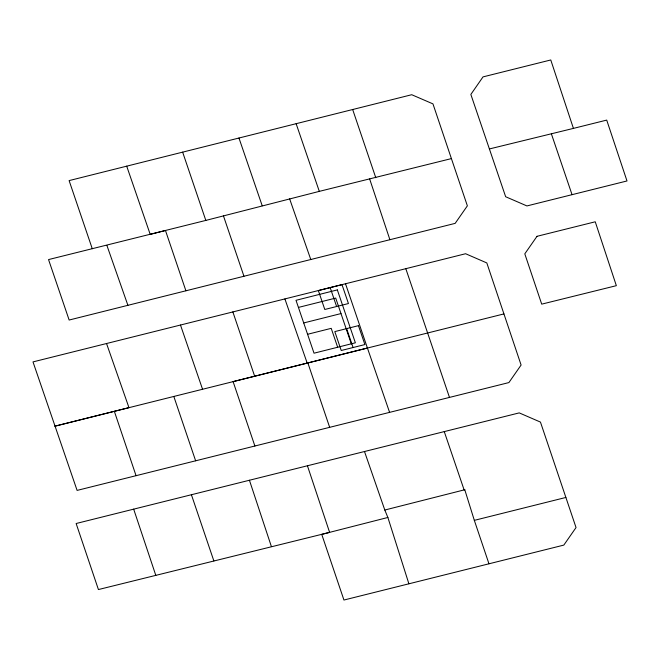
<?xml version="1.0" encoding="UTF-8"?>
<svg xmlns="http://www.w3.org/2000/svg" width="660" height="660" viewBox="0 0 660 660"><rect width="100%" height="100%" fill="white"/><g stroke="black" fill="none" stroke-linecap="round" stroke-linejoin="round"><path stroke-width="0.99" d="M205.821 220.415L319.308 191.367L451.407 158.598L467.371 205.837L455.161 223.369L69.143 320.034L48.543 259.578L205.821 220.415L182.647 152.155M408.886 583.786L387.874 517.473L321.733 534.369L343.942 600.031L563.83 545.094L576.04 527.554L540.457 422.087L519.23 412.888L76.139 523.512L98.422 589.553L329.62 532.389L307.428 465.754M364.493 451.506L384.805 510.031L464.78 489.745L474.326 520.361L488.969 563.788M92.26 248.704L69.11 180.601L411.724 94.718L432.96 103.884L451.407 158.598M303.715 322.946L340.989 313.574M307.585 334.29L331.221 328.342L337.664 347.251M573.424 128.395L606.713 120.095L627 180.964L526.928 205.936L505.651 196.73L470.852 94.429L483.013 76.89L550.77 59.969L573.424 128.395L489.373 148.954M106.54 343.522L33 361.903L77.096 490.405L508.893 382.577L521.103 365.038L486.816 262.936L465.589 253.729L106.54 343.522L128.972 407.657L54.821 426.203L367.43 348.051L389.59 412.368M298.427 307.42L335.709 298.081L351.301 343.827M503.918 313.921L233.096 381.612L254.892 446.028M474.326 520.361L565.867 497.459M464.78 489.745L464.112 489.893L444.262 431.607M384.805 510.031L387.874 517.473M106.92 245.471L127.9 305.316M289.633 198.841L310.786 259.537M284.905 298.939L307.189 363.107M238.961 138.014L262.21 205.763M126.704 166.155L150.216 234.399L165.47 230.488L185.897 290.779M180.485 325.042L202.562 389.276M296.142 123.7L319.308 191.367M551.389 133.864L572.038 194.642M352.663 109.502L375.787 177.721M405.809 268.661L449.477 397.411M345.51 283.75L367.43 348.051M346.624 328.622L353.067 347.531M330.173 287.611L336.616 306.512M223.443 215.837L243.944 276.243M232.856 311.899L254.669 376.233M173.819 396.462L195.632 460.795M191.4 494.703L213.857 560.917M307.857 362.917L329.662 427.325M114.345 411.328L136.059 475.695M133.667 509.14L155.818 575.413M369.649 178.959L389.903 239.712M249.43 480.249L271.384 546.546M537.009 236.313L524.799 253.844L541.712 304.144L616.349 285.673L595.246 221.793L537.009 236.313M341.987 284.633L318.351 290.582L324.794 309.482L348.439 303.542L341.987 284.633M337.342 289.905L296.002 300.3L314.028 353.191L355.377 342.796L337.342 289.905M358.446 325.652L334.801 331.6L341.245 350.501L364.889 344.561L358.446 325.652"/></g></svg>
